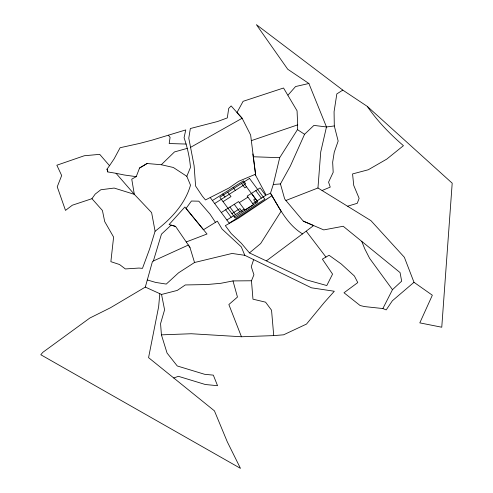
<?xml version="1.0" encoding="UTF-8"?>
<svg xmlns="http://www.w3.org/2000/svg" width="493" height="493" viewBox="0 0 493 493"><rect width="100%" height="100%" fill="white"/><g stroke="black" fill="none" stroke-linecap="round" stroke-linejoin="round"><path stroke-width="0.74" d="M302.647 233.959C287.296 224.672 279.377 208.126 270.491 193.256L273.288 184.468L279.697 157.686L297.458 129.634L297.673 124.865L297.063 110.82L283.537 88.007L243.111 101.311L236.979 112.546L242.131 118.258L250.641 135.033L255.559 174.214L238.68 181.295L229.116 187.907L205.458 199.948L202.303 196.085L195.604 186.058L194.106 165.71L188.782 138.157L190.347 128.531L217.629 121.494L227.31 117.907L228.715 108.398L231.131 105.933L242.131 118.258L190.563 147.352M317.96 187.987L320.721 151.992L326.471 126.966L308.889 83.49L287.733 69.248L256.391 24.65L342.801 90.102L367.328 106.42L452.198 183.186L441.765 327.223L419.808 322.878L432.343 295.215L413.991 282.292L404.359 257.278L370.909 220.624L317.96 187.987L285.897 200.478L284.652 198.919L280.449 183.944L290.352 166.036L304.563 134.293L313.93 125.395L326.471 126.966L334.303 125.955L338.155 141.041L334.242 152.282L332.664 162.203L333.188 172.316L328.572 182.163L330.242 187.106L322.089 190.508M159.812 293.668L158.641 306.72L148.566 357.641L214.437 410.86L227.267 441.777L240.461 468.35L40.802 354.744L42.86 352.304L89.825 318.04L110.395 307.792L145.312 287.086L152.485 261.395L188.369 245.039L189.941 247.381L194.538 262.504L178.595 272.789L166.264 284.079L155.689 282.427L147.271 279.944M155.092 231.229L149.595 249.057L142.465 268.371L138.971 268.056L125.358 268.938L119.528 264.519L110.87 261.672L113.606 237.09L104.701 221.573L102.421 210.486L91.951 198.691L72.342 205.205L65.495 210.388L57.237 186.804L61.674 175.545L56.849 165.217L84.285 155.751L99.703 154.352L109.52 165.685L107.012 169.142L107.831 171.94L116.046 173.302L134.318 194.328L151.61 212.594L155.092 231.229C170.547 219.434 185.097 204.299 190.501 185.177L186.816 176.309L173.326 167.478L161.297 164.736L147.074 163.51L139.562 168.014L136.222 176.667L131.748 179.162L134.318 194.328L114.148 188.055L100.8 189.768L95.18 194.119L91.951 198.691M153.366 260.994L161.47 234.138L171.157 225.135L175.6 226.423L189.941 247.381M253.71 259.454L251.264 266.713L253.932 274.798L251.467 280.77L252.964 299.177L265.579 302.172L271.544 310.214L273.726 335.61L283.598 334.809L306.504 324.074L324.215 302.573L334.309 291.252L311.465 287.813L244.793 255.306L232.074 253.451L194.538 262.504M186.816 176.309L190.464 167.429C189.645 157.298 187.365 147.333 184.068 137.738L185.775 129.918L152.343 140.061L139.907 143.346L120.107 147.727L114.197 158.715L109.52 165.685M210.209 197.527L229.208 223.169L271.939 195.721L238.729 218.06L225.338 225.652L231.192 233.54L241.441 243.376L249.458 252.915L306.332 279.839L326.791 285.552L332.559 274.114L322.367 259.139L329.059 255.257L341.23 263.965L354.393 276.006L357.795 282.575L344.003 292.762L360.143 305.537L364.623 306.591L382.87 308.55L392.477 289.674L401.659 281.158L400.063 272.58L343.202 226.262L323.765 229.911L303.294 221.141L285.897 200.478M288.048 95.075L295.566 86.546L308.889 83.49M161.297 164.736L174.491 151.93L187.18 148.387M413.991 282.292L392.366 300.779L386.192 309.906L382.87 308.55M249.458 252.915L260.661 243.56L281.109 211.257L270.491 193.256L266.158 195.092L255.127 174.399M266.565 260.748L313.634 225.566L303.294 221.141M234.385 216.92L257.722 201.933L243.259 182.404M342.801 90.102L336.83 93.916L334.069 111.757L334.303 125.955M212.428 200.522L243.48 180.839L245.699 183.834L214.652 203.523M223.058 201.631L231.001 196.596L227.766 192.227M246.494 186.773L244.799 187.845L241.564 183.476M221.308 212.514L238.563 201.575L244.879 210.11L253.507 204.638L247.184 196.109L260.125 187.907L265.672 195.401L252.736 203.603M239.333 202.617L247.954 197.145M231.938 213.623L239.881 208.582L242.291 211.842M255.374 198.759L253.679 199.838L256.04 203.017M226.86 220.007L244.109 209.069M139.562 168.014L147.074 163.51M186.299 241.94L207.017 234.009L184.863 207.005L169.105 224.537L175.6 226.423M173.746 377.983L178.392 376.313L205.273 384.497L217.555 385.699L213.327 375.142L204.607 374.286L177.252 365.966L167.053 353.05L161.421 334.852L160.564 323.673L164.588 309.801L161.544 294.457L145.312 287.086M251.294 140.659L297.673 124.865M347.738 206.173L357.252 203.307L359.126 198.34L353.734 185.411L352.563 173.93L368.265 169.765L386.734 159.134L403.44 145.681C389.988 134.022 377.385 121.136 367.328 106.42M161.544 294.457L177.258 290.42L185.319 284.948L206.715 284.56L220.815 283.296L232.992 280.924L251.467 280.77M273.288 184.468L280.449 183.944M161.421 334.852L191.272 333.743L241.447 336.756L273.726 335.61M186.151 144.055L169.185 143.531L170.085 137.288L168.298 135.224M252.854 153.939L253.236 156.762L279.697 157.686M136.222 176.667L124.168 174.978L116.052 173.302M297.458 129.634L304.563 134.293M306.282 231.26L325.965 257.081M255.812 190.637L261.364 198.131M251.498 193.373L257.05 200.867M233.127 187.395L235.352 190.397M234.249 204.312L239.801 211.805M222.781 193.959L224.999 196.96M229.935 207.042L235.488 214.541M225.621 209.778L231.174 217.271M392.477 289.674L369.596 258.32L364.771 248.873L361.831 241.576M215.459 222.337L210 214.11L198.796 201.181L191.426 201.021L186.04 208.44L203.498 229.732L217.37 221.16L222.047 229.048L241.287 246.845L244.793 255.306M241.447 336.756L228.857 304.532L237.46 297.076L232.992 280.924M107.012 169.142L107.831 171.94M253.236 156.762L255.713 175.496M249.507 178.441L219.823 197.262L235.173 217.986L264.858 199.166L249.507 178.441"/></g></svg>
